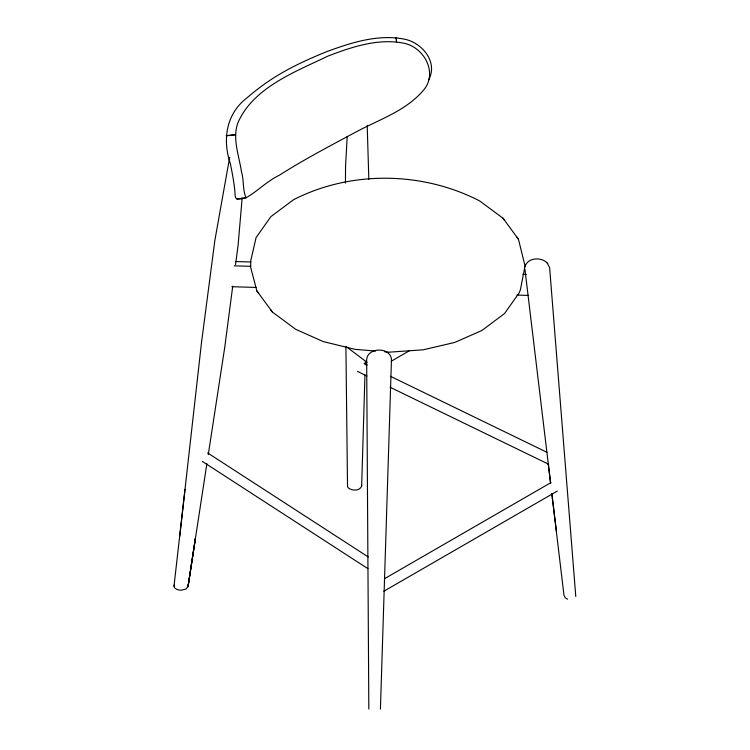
<?xml version="1.0" encoding="UTF-8"?>
<svg xmlns="http://www.w3.org/2000/svg" width="750" height="750" viewBox="0 0 750 750"><rect width="100%" height="100%" fill="white"/><g stroke="black" fill="none" stroke-linecap="round" stroke-linejoin="round"><path stroke-width="1.12" d="M345.441 183.066L345.553 166.331L347.203 136.397M368.841 179.391L367.191 125.306M345.9 346.491L347.522 485.953A7.078 4.088 0 0 0 348.469 487.997C352.078 491.016 360.075 491.109 361.669 485.953L364.95 375.103M365.259 364.819L365.363 361.388M242.147 198.019L238.097 245.241L235.556 264.609M179.691 536.559L201.516 342.478L214.884 240.253L229.669 157.331M173.991 586.144L185.016 489.366M232.734 286.172L224.719 347.466L208.275 454.622M174.234 585.084A7.078 4.088 0 0 0 181.069 590.222L186.066 589.031L188.138 586.144L195.45 538.078L187.988 586.819L206.878 463.744M575.784 596.484L549.637 267.722L547.284 263.119M380.419 709.087L391.481 359.344C390.141 346.144 365.869 347.353 366.666 360.947L368.831 709.041M524.944 266.691C527.653 257.25 541.987 256.65 547.753 263.559M428.484 80.119C438.328 62.653 422.747 43.359 405.459 39.384C379.228 33.759 351.975 42.347 327.431 51.394A261.647 116.391 -9.4 0 0 292.772 66.956A216.225 96.15 -9.4 0 0 272.025 78.928A261.647 116.353 -9.4 0 0 247.144 97.744C226.097 113.7 222.291 139.556 230.316 163.566C232.238 172.753 233.953 181.988 234.881 191.334C235.219 200.353 235.678 200.137 246.066 197.775C257.419 191.381 267.056 181.069 279.188 175.312C303.966 159.572 329.981 145.912 355.837 132.066C378.741 119.719 405.356 111.122 422.85 90.938C438.656 73.819 424.462 46.941 403.331 43.116C377.756 38.166 351.45 47.072 327.834 56.138C295.331 71.859 252.722 87.562 237.6 123.525C232.434 139.416 239.091 155.747 241.425 171.544C244.097 179.887 242.456 190.106 246.066 197.775L236.812 198.825M391.247 361.228L409.509 350.681M384.647 578.625L550.988 482.587M383.812 591.244L557.25 491.109M236.794 198.694L237.919 198.394M235.762 261.544L250.95 261.994M234.206 265.837L250.566 266.316M522.788 274.312L526.294 274.416M231.872 286.716L256.406 287.438M516.947 295.087L528.628 295.425M375.534 351.047L355.069 349.359L323.175 341.55L295.678 329.297L272.4 312.066L270.834 309.938M384.637 351.797L389.184 352.172L423.197 349.809L454.791 342.422L481.809 330.525L504.488 313.603L519.272 292.669L520.388 289.772L525.037 266.025L518.475 239.306L502.959 218.175L479.681 200.944C422.597 171.431 350.897 170.306 293.55 199.716L270.872 216.647L256.088 237.572L250.706 260.916L250.706 267.525L256.884 290.934L272.4 312.066M567.553 599.184L565.219 597.797L563.962 595.153L551.812 493.444L556.416 531.422M364.106 363.506L367.256 365.044M390.375 376.266L546.938 452.288M357.45 371.391L366.909 375.984M390.028 387.216L548.681 464.259M207.637 452.925L368.278 556.978M202.35 461.419L367.894 568.65M346.462 346.809L367.022 362.316M502.959 218.175L504.525 220.303M516.712 236.925L518.475 239.306M256.884 290.934L258.647 293.316M187.903 585.084L188.138 586.144M548.4 464.775L548.241 463.481L550.575 483.075M550.603 483.159L524.925 269.213M361.425 484.894A7.078 4.088 0 0 1 361.669 485.953M235.575 134.719L226.312 135.731L235.575 134.719M396.197 37.65L396.525 41.794L396.197 37.65"/></g></svg>
